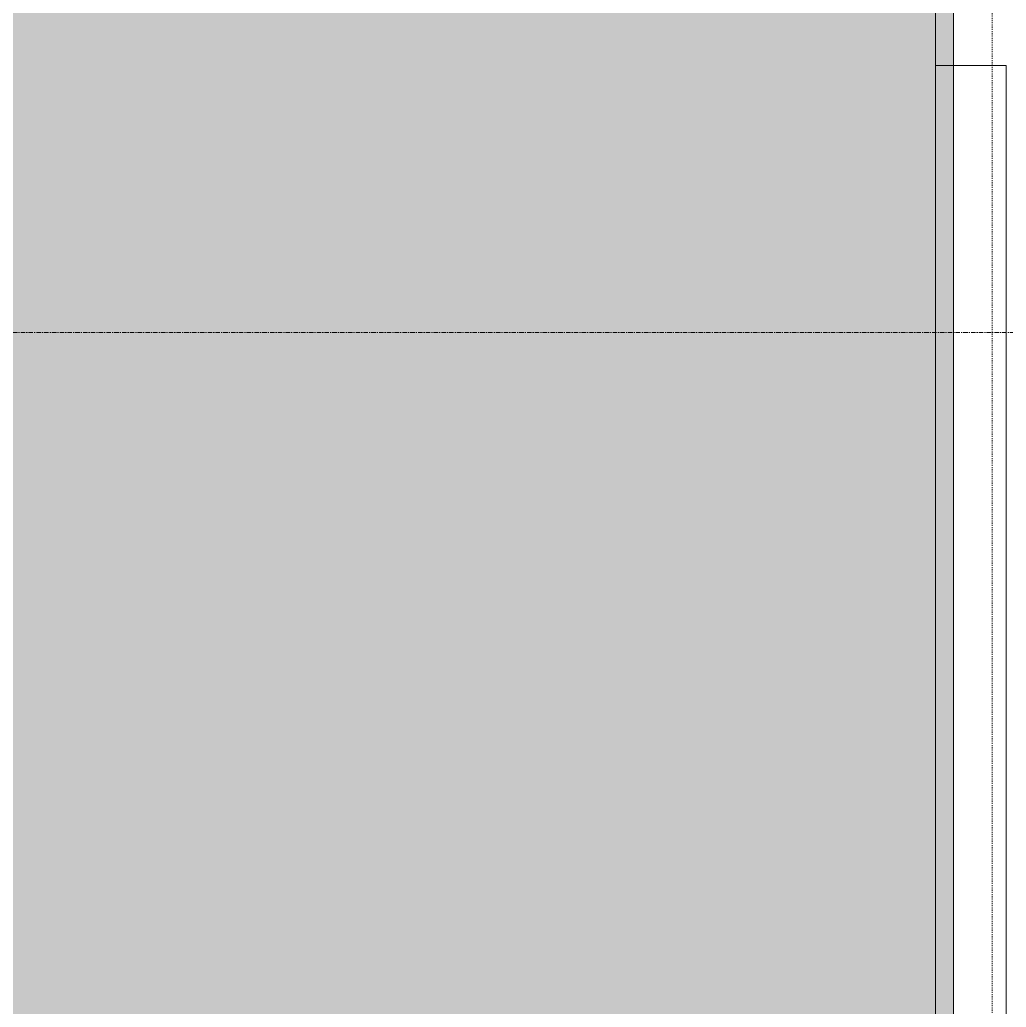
# Model space of a CAD drawing. Header units: inches. Extents: x -4266 to -1814, y 9706 to 12441.
# Drawn here: x -2036.2 to -1925.4, y 11459.3 to 11570.3 of the extents above; entities that cross this region are included whole.
import ezdxf

# ---------------------------------------------------------------- set-up
doc = ezdxf.new("R2010")
doc.units = ezdxf.units.IN
doc.header["$MEASUREMENT"] = 0
doc.linetypes.add('Aligning Line 1_8_', pattern=[0.25, 0.125, -0.125])
doc.linetypes.add('Grid Line 1_2_', pattern=[0.875, 0.5, -0.125, 0.125, -0.125])
for name, color, linetype, lineweight in [('0-1', 7, 'Continuous', 5), ('0-3', 7, 'Continuous', 9), ('A-FLOR-2', 10, 'Continuous', 13), ('A-FLOR-PATT-1', 251, 'Continuous', 9), ('G-ANNO-SYMB-1', 147, 'Aligning Line 1_8_', 9), ('S-FNDN-1', 8, 'Continuous', 5), ('S-FNDN-2', 10, 'Continuous', 13), ('S-GRID-1', 1, 'Grid Line 1_2_', 9)]:
    doc.layers.add(name, color=color, linetype=linetype, lineweight=lineweight)

# ---------------------------------------------------------------- blocks, each defined once
blk = doc.blocks.new('Basic Wall _ EXT - C8AØF - _10_ CONCRETE _ 2_ EPS INSUL_ - ___-2578965-FLOOR PLAN - 1ST FLOOR')
at = {"layer": 'S-FNDN-2'}
for p, q in [((-1931.32, 11565.19), (-1925.38, 11565.19)), ((-1925.38, 11565.19), (-1925.38, 11157.19))]:
    blk.add_line(p, q, dxfattribs=at)
blk = doc.blocks.new('CTR - 1st Phase - Shell_rvt-1-FLOOR PLAN - 1ST FLOOR')
at = {"layer": 'A-FLOR-PATT-1'}
h = blk.add_hatch(dxfattribs=at)
h.set_pattern_fill('FP_7', color=256, style=0, pattern_type=2)
h.set_pattern_definition([(0, (0, 0), (15.36, 3.84), [1.267, -10.253, 1.267, -10.253, -61.44]), (0, (0, 0), (15.36, 3.84), [-23.04, 1.267, -21.773, 1.267, -10.253, -26.88]), (0, (0, 0), (15.36, 3.84), [-57.6, 1.267, -6.413, 1.267, -17.933]), (120, (5.76, 1.92), (-11.0055376, 11.3821502), [1.267, -10.253, 1.267, -10.253, -61.44]), (120, (5.76, 1.92), (-11.0055376, 11.3821502), [-23.04, 1.267, -21.773, 1.267, -10.253, -26.88]), (120, (5.76, 1.92), (-11.0055376, 11.3821502), [-57.6, 1.267, -6.413, 1.267, -17.933]), (240, (7.68, 9.6), (-4.3544624, -15.2221502), [1.267, -10.253, 1.267, -10.253, -61.44]), (240, (7.68, 9.6), (-4.3544624, -15.2221502), [-23.04, 1.267, -21.773, 1.267, -10.253, -26.88]), (240, (7.68, 9.6), (-4.3544624, -15.2221502), [-57.6, 1.267, -6.413, 1.267, -17.933])])
h.paths.add_polyline_path([(-1938.32, 11049.39), (-1933.32, 11049.39), (-1933.32, 12087.19), (-1938.32, 12087.19), (-1938.32, 12083.19), (-2096.82, 12083.19), (-2096.82, 11970.8), (-2096.2, 11970.8), (-2096.2, 11932.78), (-2096.82, 11932.78), (-2096.82, 11932.4), (-2096.2, 11932.4), (-2096.2, 11894.38), (-2096.82, 11894.38), (-2096.82, 11840.75), (-2095.82, 11840.75), (-2095.82, 11811.75), (-2096.82, 11811.75), (-2096.82, 11778.8), (-2096.2, 11778.8), (-2096.2, 11740.78), (-2096.82, 11740.78), (-2096.82, 11740.4), (-2096.2, 11740.4), (-2096.2, 11702.38), (-2096.82, 11702.38), (-2096.82, 11663.6), (-2096.2, 11663.6), (-2096.2, 11625.58), (-2096.82, 11625.58), (-2096.82, 11557.35), (-2095.82, 11557.35), (-2095.82, 11528.35), (-2096.82, 11528.35), (-2096.82, 11471.79), (-2096.2, 11471.79), (-2096.2, 11433.77), (-2096.82, 11433.77), (-2096.82, 11433.39), (-2096.2, 11433.39), (-2096.2, 11395.37), (-2096.82, 11395.37), (-2096.82, 11356.4), (-2096.2, 11356.4), (-2096.2, 11318.38), (-2096.82, 11318.38), (-2096.82, 11276.29), (-2099.32, 11276.29), (-2099.32, 11049.39)], flags=0)
at = {"layer": 'S-FNDN-1'}
for points in [[(-1931.32, 11565.19), (-1931.32, 11853.19), (-1933.32, 11853.19), (-1933.32, 11565.19)], [(-1933.32, 11157.19), (-1931.32, 11157.19), (-1931.32, 11565.19), (-1933.32, 11565.19), (-1933.32, 11278.79)]]:
    blk.add_hatch(color=256, dxfattribs=at).paths.add_polyline_path(points, flags=0)
at = {"layer": 'A-FLOR-2'}
blk.add_line((-1933.32, 12087.19), (-1933.32, 11278.79), dxfattribs=at)
at = {"layer": 'G-ANNO-SYMB-1'}
blk.add_line((-1926.95, 12280.06), (-1926.95, 9756.53), dxfattribs=at)
at = {"layer": 'S-FNDN-2'}
for p, q in [((-1931.32, 11853.19), (-1931.32, 11565.19)), ((-1933.32, 11565.19), (-1931.32, 11565.19)), ((-1931.32, 11565.19), (-1931.32, 11157.19))]:
    blk.add_line(p, q, dxfattribs=at)
at = {"layer": 'S-GRID-1'}
blk.add_line((-1814.21, 11535.19), (-4168.71, 11535.19), dxfattribs=at)
at = {"layer": '0-3'}
blk.add_blockref('Basic Wall _ EXT - C8AØF - _10_ CONCRETE _ 2_ EPS INSUL_ - ___-2578965-FLOOR PLAN - 1ST FLOOR', (0, 0), dxfattribs=at)

msp = doc.modelspace()

# ---------------------------------------------------------------- block references
at = {"layer": '0-1'}
msp.add_blockref('CTR - 1st Phase - Shell_rvt-1-FLOOR PLAN - 1ST FLOOR', (0, 0), dxfattribs=at)

doc.saveas('drawing.dxf')
